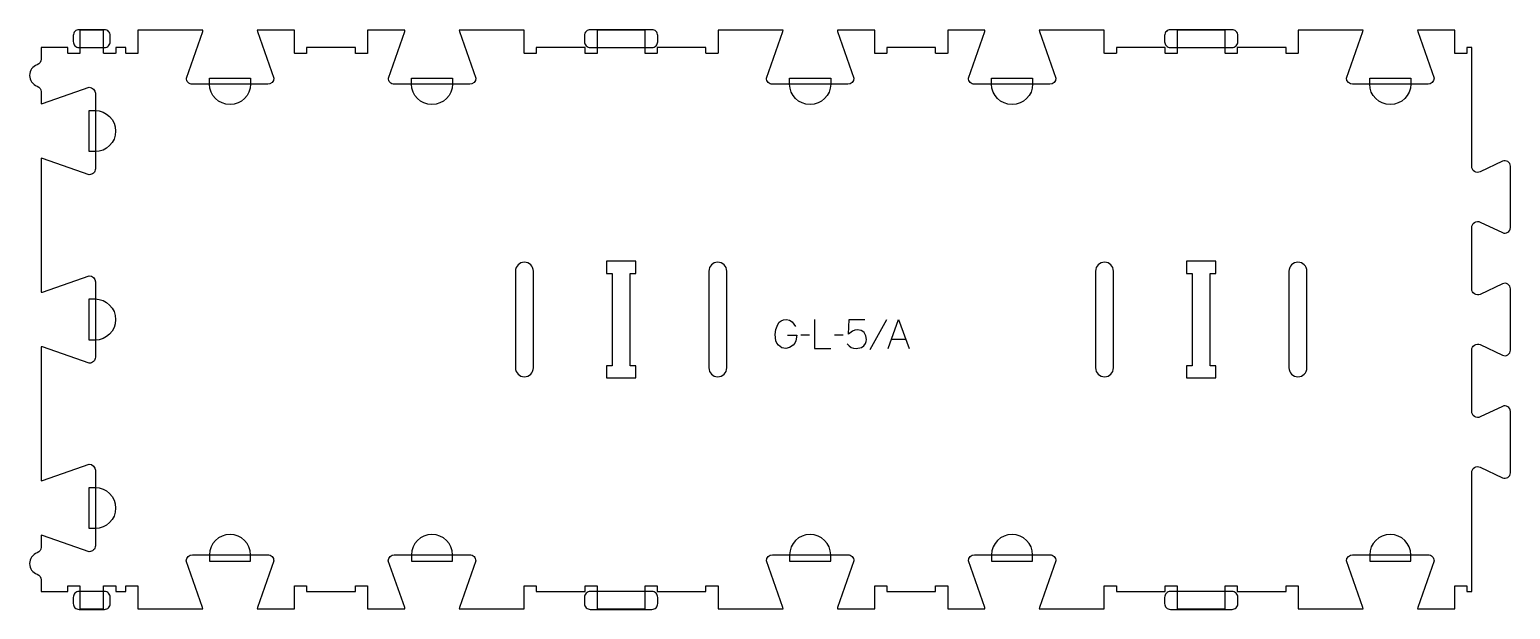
# Model space of a CAD drawing. Header units: millimetres. Extents: x -769 to 763, y -300 to 300.
import ezdxf

# ---------------------------------------------------------------- set-up
doc = ezdxf.new("R2010")
doc.units = ezdxf.units.MM
for name, color, linetype, true_color in [('1_ANYTOOL_1MMDEEP_LABELS_S', 2, 'Continuous', 0xffff00), ('3_ANYTOOL_CUTTHROUGH_INSID', 4, 'Continuous', 0x00ffff), ('4_ANYTOOL_CUTTHROUGH_OUTSI', 5, 'Continuous', 0x0000ff), ('5_ANYTOOL_HALF_MILL_9MM_IN', 3, 'Continuous', 0x00ff00)]:
    doc.layers.add(name, color=color, linetype=linetype, true_color=true_color)

msp = doc.modelspace()

# ---------------------------------------------------------------- linework, layer by layer
at = {"layer": '1_ANYTOOL_1MMDEEP_LABELS_S'}
for p, q in [((117.2, -0.5), (100, -31.2)), ((37.6, -16.1), (28.9, -16.2)), ((72.5, -16.1), (63.7, -16.2)), ((122.4, -20.4), (137.3, -20.4))]:
    msp.add_line(p, q, dxfattribs=at)
for points in [[(14.8, -16.2), (24.5, -16.2), (23.5, -22.2), (22.4, -24.5), (20.8, -26.5), (17.1, -29.1), (13.1, -30), (11.1, -29.8), (9.2, -29.2), (5.5, -26.5), (4, -24.5), (3, -22), (2.1, -15.5), (2.8, -10.2), (4.8, -5.1), (6.3, -2.8), (8.4, -1.3), (10.9, -0.3), (13.8, 0), (17.1, -0.6), (19.6, -2.3), (23.3, -7.4)], [(42.8, 0), (42.8, -30), (59.9, -30)], [(76.8, -25.2), (78.6, -27.3), (80.7, -28.8), (83.1, -29.7), (85.8, -30), (91.6, -29), (93.9, -27.4), (95.7, -24.7), (96.4, -22.7), (96.6, -20.8), (96, -16.9), (94.2, -13.6), (92.9, -12.4), (91.3, -11.4), (87.3, -10.7), (84.6, -11), (82.3, -11.9), (78, -15), (78.7, 0), (94.9, 0)], [(118.9, -30), (129.8, 0), (140.8, -30)]]:
    msp.add_lwpolyline(points, dxfattribs=at)
at = {"layer": '3_ANYTOOL_CUTTHROUGH_INSID'}
for points in [[(-247.9, -50), (-247.9, 50, 1), (-266.4, 50), (-266.4, -50, 1)], [(-66.4, -50, 1), (-47.9, -50), (-47.9, 50, 1), (-66.4, 50)], [(352.1, -50), (352.1, 50, 1), (333.6, 50), (333.6, -50, 1)], [(533.6, -50, 1), (552.1, -50), (552.1, 50, 1), (533.6, 50)]]:
    msp.add_lwpolyline(points, format="xyb", close=True, dxfattribs=at)
for points in [[(-141.9, 60.2), (-172.4, 60.2), (-172.4, 47.7), (-166.4, 47.7), (-166.4, -47.8), (-172.4, -47.8), (-172.4, -60.3), (-141.9, -60.3), (-141.9, -47.8), (-147.9, -47.8), (-147.9, 47.7), (-141.9, 47.7)], [(458.1, 60.2), (427.6, 60.2), (427.6, 47.7), (433.6, 47.7), (433.6, -47.8), (427.6, -47.8), (427.6, -60.3), (458.1, -60.3), (458.1, -47.8), (452.1, -47.8), (452.1, 47.7), (458.1, 47.7)]]:
    msp.add_lwpolyline(points, close=True, dxfattribs=at)
at = {"layer": '4_ANYTOOL_CUTTHROUGH_OUTSI'}
msp.add_lwpolyline([(610, 297.9), (610.3, 299.2), (543.1, 299.2), (543.1, 275.5, -0.414214), (542.8, 275.2), (530.8, 275.2, -0.414214), (530.6, 275.5), (530.6, 281.2), (480.1, 281.2), (480.1, 275.5, -0.414214), (479.8, 275.2), (467.8, 275.2, -0.414214), (467.6, 275.5), (467.6, 299.2), (418.1, 299.2), (418.1, 275.5, -0.414214), (417.8, 275.2), (405.8, 275.2, -0.414214), (405.6, 275.5), (405.6, 281.2), (355.1, 281.2), (355.1, 275.5, -0.414214), (354.8, 275.2), (342.8, 275.2, -0.414214), (342.6, 275.5), (342.6, 299.2), (275.4, 299.2), (275.6, 297.9), (292.5, 249.5), (292.1, 247.2), (290.7, 245.1), (288.6, 243.7), (286.3, 243.2), (208.3, 243.2, -0.419618), (202.1, 249.6), (219, 297.9), (219.2, 299.2), (180.6, 299.2), (180.6, 275.5, -0.414214), (180.3, 275.2), (168.3, 275.2, -0.414214), (168.1, 275.5), (168.1, 281.2), (117.6, 281.2), (117.6, 275.5, -0.414214), (117.3, 275.2), (105.3, 275.2, -0.414214), (105.1, 275.5), (105.1, 299.2), (66.5, 299.2), (66.7, 297.9), (83.6, 249.5), (83.2, 247.2), (81.8, 245.1), (79.7, 243.7), (77.4, 243.2), (-0.6, 243.2, -0.419618), (-6.8, 249.6), (10.1, 297.9), (10.3, 299.2), (-56.9, 299.2), (-56.9, 275.5, -0.414214), (-57.2, 275.2), (-69.2, 275.2, -0.414214), (-69.4, 275.5), (-69.4, 281.2), (-119.9, 281.2), (-119.9, 275.5, -0.414214), (-120.2, 275.2), (-132.2, 275.2, -0.414214), (-132.4, 275.5), (-132.4, 299.2), (-181.9, 299.2), (-181.9, 275.5, -0.414214), (-182.2, 275.2), (-194.2, 275.2, -0.414214), (-194.4, 275.5), (-194.4, 281.2), (-244.9, 281.2), (-244.9, 275.5, -0.414214), (-245.2, 275.2), (-257.2, 275.2, -0.414214), (-257.4, 275.5), (-257.4, 299.2), (-324.6, 299.2), (-324.4, 297.9), (-307.5, 249.5), (-307.9, 247.2), (-309.3, 245.1), (-311.4, 243.7), (-313.7, 243.2), (-391.7, 243.2, -0.419618), (-397.9, 249.6), (-381, 297.9), (-380.8, 299.2), (-419.4, 299.2), (-419.4, 275.5, -0.414214), (-419.7, 275.2), (-431.7, 275.2, -0.414214), (-431.9, 275.5), (-431.9, 281.2), (-482.4, 281.2), (-482.4, 275.5, -0.414214), (-482.7, 275.2), (-494.7, 275.2, -0.414214), (-494.9, 275.5), (-494.9, 299.2), (-533.5, 299.2), (-533.3, 297.9), (-516.4, 249.5), (-516.8, 247.2), (-518.2, 245.1), (-520.3, 243.7), (-522.6, 243.2), (-600.6, 243.2, -0.419618), (-606.8, 249.6), (-589.9, 297.9), (-589.7, 299.2), (-656.9, 299.2), (-656.9, 275.5, -0.414214), (-657.2, 275.2), (-669.2, 275.2, -0.414214), (-669.4, 275.5), (-669.4, 281.2), (-679.9, 281.2), (-679.9, 275.5, -0.414214), (-680.2, 275.2), (-692.2, 275.2, -0.414214), (-692.4, 275.5), (-692.4, 299.2), (-716.9, 299.2), (-716.9, 275.5, -0.414214), (-717.2, 275.2), (-729.2, 275.2, -0.414214), (-729.4, 275.5), (-729.4, 281.2), (-756.9, 281.2), (-756.9, 269.3, -0.317837), (-761.1, 263.5, 0.707107), (-761.1, 241.3, -0.317837), (-756.9, 235.4), (-756.9, 223), (-755.5, 223.2), (-707.2, 240.1), (-704.9, 239.7), (-702.7, 238.3), (-701.3, 236.2), (-700.9, 233.9), (-700.9, 155.9, -0.419618), (-707.2, 149.7), (-755.5, 166.6), (-756.9, 166.8), (-756.9, 28.1), (-755.5, 28.3), (-707.2, 45.2), (-704.9, 44.8), (-702.7, 43.4), (-701.3, 41.3), (-700.9, 39), (-700.9, -39, -0.419618), (-707.2, -45.2), (-755.5, -28.3), (-756.9, -28.1), (-756.9, -166.8), (-755.5, -166.6), (-707.2, -149.7), (-704.9, -150.1), (-702.7, -151.5), (-701.3, -153.6), (-700.9, -155.9), (-700.9, -233.9, -0.419618), (-707.2, -240.1), (-755.5, -223.2), (-756.9, -223), (-756.9, -235.4, -0.317837), (-761.1, -241.3, 0.707107), (-761.1, -263.5, -0.317837), (-756.9, -269.3), (-756.9, -281.3), (-729.4, -281.3), (-729.4, -275.5, -0.414214), (-729.2, -275.3), (-717.2, -275.3, -0.414214), (-716.9, -275.5), (-716.9, -299.3), (-692.4, -299.3), (-692.4, -275.5, -0.414214), (-692.2, -275.3), (-680.2, -275.3, -0.414214), (-679.9, -275.5), (-679.9, -281.3), (-669.4, -281.3), (-669.4, -275.5, -0.414214), (-669.2, -275.3), (-657.2, -275.3, -0.414214), (-656.9, -275.5), (-656.9, -299.3), (-589.7, -299.3), (-590, -297.9), (-606.9, -249.5), (-606.4, -247.2), (-605, -245.1), (-602.9, -243.7), (-600.6, -243.3), (-522.6, -243.3, -0.419618), (-516.4, -249.6), (-533.3, -297.9), (-533.5, -299.3), (-494.9, -299.3), (-494.9, -275.5, -0.414214), (-494.7, -275.3), (-482.7, -275.3, -0.414214), (-482.4, -275.5), (-482.4, -281.3), (-431.9, -281.3), (-431.9, -275.5, -0.414214), (-431.7, -275.3), (-419.7, -275.3, -0.414214), (-419.4, -275.5), (-419.4, -299.3), (-380.8, -299.3), (-381, -297.9), (-398, -249.5), (-397.5, -247.2), (-396.1, -245.1), (-394, -243.7), (-391.7, -243.3), (-313.7, -243.3, -0.419618), (-307.5, -249.6), (-324.4, -297.9), (-324.6, -299.3), (-257.4, -299.3), (-257.4, -275.5, -0.414214), (-257.2, -275.3), (-245.2, -275.3, -0.414214), (-244.9, -275.5), (-244.9, -281.3), (-194.4, -281.3), (-194.4, -275.5, -0.414214), (-194.2, -275.3), (-182.2, -275.3, -0.414214), (-181.9, -275.5), (-181.9, -299.3), (-132.4, -299.3), (-132.4, -275.5, -0.414214), (-132.2, -275.3), (-120.2, -275.3, -0.414214), (-119.9, -275.5), (-119.9, -281.3), (-69.4, -281.3), (-69.4, -275.5, -0.414214), (-69.2, -275.3), (-57.2, -275.3, -0.414214), (-56.9, -275.5), (-56.9, -299.3), (10.3, -299.3), (10, -297.9), (-6.9, -249.5), (-6.4, -247.2), (-5, -245.1), (-2.9, -243.7), (-0.6, -243.3), (77.4, -243.3, -0.419618), (83.6, -249.6), (66.7, -297.9), (66.5, -299.3), (105.1, -299.3), (105.1, -275.5, -0.414214), (105.3, -275.3), (117.3, -275.3, -0.414214), (117.6, -275.5), (117.6, -281.3), (168.1, -281.3), (168.1, -275.5, -0.414214), (168.3, -275.3), (180.3, -275.3, -0.414214), (180.6, -275.5), (180.6, -299.3), (219.2, -299.3), (219, -297.9), (202, -249.5), (202.5, -247.2), (203.9, -245.1), (206, -243.7), (208.3, -243.3), (286.3, -243.3, -0.419618), (292.5, -249.6), (275.6, -297.9), (275.4, -299.3), (342.6, -299.3), (342.6, -275.5, -0.414214), (342.8, -275.3), (354.8, -275.3, -0.414214), (355.1, -275.5), (355.1, -281.3), (405.6, -281.3), (405.6, -275.5, -0.414214), (405.8, -275.3), (417.8, -275.3, -0.414214), (418.1, -275.5), (418.1, -299.3), (467.6, -299.3), (467.6, -275.5, -0.414214), (467.8, -275.3), (479.8, -275.3, -0.414214), (480.1, -275.5), (480.1, -281.3), (530.6, -281.3), (530.6, -275.5, -0.414214), (530.8, -275.3), (542.8, -275.3, -0.414214), (543.1, -275.5), (543.1, -299.3), (610.3, -299.3), (610, -297.9), (593.1, -249.5), (593.6, -247.2), (595, -245.1), (597.1, -243.7), (599.4, -243.3), (677.4, -243.3, -0.419618), (683.6, -249.6), (666.7, -297.9), (666.5, -299.3), (705.1, -299.3), (705.1, -275.5, -0.414214), (705.3, -275.3), (717.3, -275.3, -0.414214), (717.6, -275.5), (717.6, -281.3), (722.6, -281.3), (722.6, -158.4, -0.551268), (731.5, -152.7), (754.4, -163.6, 0.551268), (762.6, -158.4), (762.6, -95, 0.551268), (754.4, -89.8), (731.5, -100.7, -0.551268), (722.6, -95), (722.6, -31.7, -0.551268), (731.5, -26), (754.4, -36.9, 0.551268), (762.6, -31.7), (762.6, 31.7, 0.551268), (754.4, 36.9), (731.5, 26, -0.551268), (722.6, 31.7), (722.6, 95, -0.551268), (731.5, 100.7), (754.4, 89.8, 0.551268), (762.6, 95), (762.6, 158.4, 0.551268), (754.4, 163.6), (731.5, 152.7, -0.551268), (722.6, 158.4), (722.6, 281.2), (717.6, 281.2), (717.6, 275.5, -0.414214), (717.3, 275.2), (705.3, 275.2, -0.414214), (705.1, 275.5), (705.1, 299.2), (666.5, 299.2), (666.7, 297.9), (683.6, 249.5), (683.2, 247.2), (681.8, 245.1), (679.7, 243.7), (677.4, 243.2), (599.4, 243.2), (597.1, 243.7), (595, 245.1), (593.6, 247.2), (593.1, 249.5)], format="xyb", close=True, dxfattribs=at)
at = {"layer": '5_ANYTOOL_HALF_MILL_9MM_IN'}
for points in [[(-717.8, 299.7, 0.414214), (-723.8, 293.7), (-723.8, 287.3, 0.414214), (-717.8, 281.3), (-691.5, 281.3, 0.414214), (-685.5, 287.3), (-685.5, 293.7, 0.414214), (-691.5, 299.7)], [(-189, 299.7, 0.414214), (-195, 293.7), (-195, 287.2, 0.414214), (-189, 281.2), (-125.3, 281.2, 0.414214), (-119.3, 287.2), (-119.3, 293.7, 0.414214), (-125.3, 299.7)], [(411, 299.7, 0.414214), (405, 293.7), (405, 287.2, 0.414214), (411, 281.2), (474.7, 281.2, 0.414214), (480.7, 287.2), (480.7, 293.7, 0.414214), (474.7, 299.7)], [(-540.4, 243.5, -1), (-582.9, 243.5), (-582.9, 249.7), (-540.4, 249.7)], [(-331.5, 243.5, -1), (-374, 243.5), (-374, 249.7), (-331.5, 249.7)], [(59.6, 243.5, -1), (17.1, 243.5), (17.1, 249.7), (59.6, 249.7)], [(268.5, 243.5, -1), (226, 243.5), (226, 249.7), (268.5, 249.7)], [(659.6, 243.5, -1), (617.1, 243.5), (617.1, 249.7), (659.6, 249.7)], [(-701.2, 216.1, -1), (-701.2, 173.6), (-707.4, 173.6), (-707.4, 216.1)], [(-701.2, 21.2, -1), (-701.2, -21.3), (-707.4, -21.3), (-707.4, 21.2)], [(-701.2, -173.7, -1), (-701.2, -216.2), (-707.4, -216.2), (-707.4, -173.7)], [(-540.4, -243.5, 1), (-582.9, -243.5), (-582.9, -249.8), (-540.4, -249.8)], [(-331.5, -243.5, 1), (-374, -243.5), (-374, -249.8), (-331.5, -249.8)], [(59.6, -243.5, 1), (17.1, -243.5), (17.1, -249.8), (59.6, -249.8)], [(268.5, -243.5, 1), (226, -243.5), (226, -249.8), (268.5, -249.8)], [(659.6, -243.5, 1), (617.1, -243.5), (617.1, -249.8), (659.6, -249.8)], [(-717.8, -281.3, 0.414214), (-723.8, -287.3), (-723.8, -293.8, 0.414214), (-717.8, -299.8), (-691.5, -299.8, 0.414214), (-685.5, -293.8), (-685.5, -287.3, 0.414214), (-691.5, -281.3)], [(-189, -281.3, 0.414214), (-195, -287.3), (-195, -293.8, 0.414214), (-189, -299.8), (-125.3, -299.8, 0.414214), (-119.3, -293.8), (-119.3, -287.3, 0.414214), (-125.3, -281.3)], [(411, -281.3, 0.414214), (405, -287.3), (405, -293.8, 0.414214), (411, -299.8), (474.7, -299.8, 0.414214), (480.7, -293.8), (480.7, -287.3, 0.414214), (474.7, -281.3)]]:
    msp.add_lwpolyline(points, format="xyb", close=True, dxfattribs=at)

doc.saveas('drawing.dxf')
